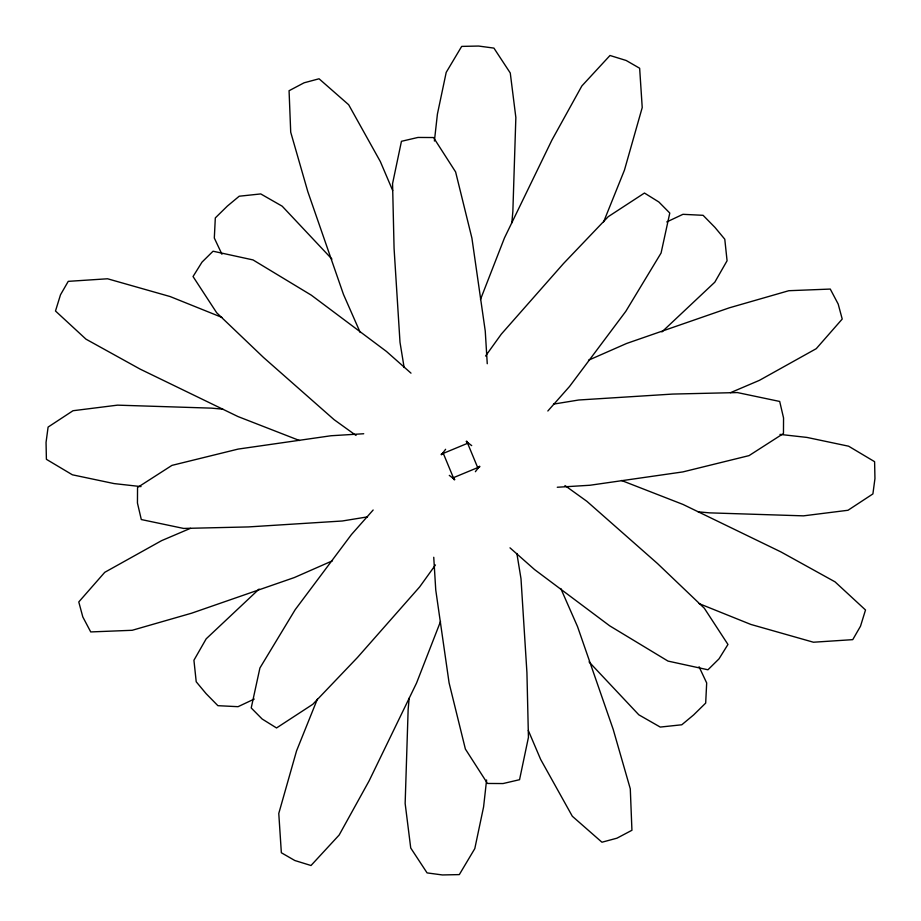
<?xml version="1.0" encoding="UTF-8"?>
<svg xmlns="http://www.w3.org/2000/svg" width="921" height="921" viewBox="0 0 921 921"><rect width="100%" height="100%" fill="white"/><g stroke="black" fill="none" stroke-linecap="round" stroke-linejoin="round"><path stroke-width="1.38" d="M409.166 698.176L408.141 709.538L405.148 803.492L410.731 847.999L427.079 872.901L442.402 874.95L459.314 874.605L474.799 848.621L483.583 806.923L486.599 779.96M511.834 222.824L512.859 211.462L515.852 117.508L510.269 73.001L493.921 48.099L478.598 46.05L461.686 46.395L446.201 72.379L437.417 114.077L434.401 141.04M480.474 299.509L504.466 237.929L551.898 140.107L581.842 85.975L609.99 55.49L626.188 60.487L639.646 68.246L642.225 107.55L624.438 170.155L603.646 221.823M440.526 621.491L416.534 683.071L369.102 780.893L339.158 835.025L311.01 865.51L294.812 860.513L281.354 852.754L278.775 813.45L296.562 750.845L317.354 699.177M485.551 356.036L501.323 334.116L563.525 263.521L608.251 216.665L644.458 193.042L658.86 201.998L669.786 213.05L661.082 253.01L625.82 311.321L569.546 386.463L547.845 410.996M435.449 564.964L419.677 586.884L357.475 657.479L312.749 704.335L276.542 727.958L262.14 719.002L251.214 707.95L259.918 667.99L295.18 609.679L351.454 534.537L373.155 510.004M441.389 454.824L445.626 449.298M475.374 471.702L479.611 466.176M259.089 589.06L206.189 638.817L193.928 660.253L196.219 681.782L206.074 693.628L217.909 705.682L238.044 706.683L254.254 699.051M661.911 331.94L714.811 282.183L727.072 260.747L724.781 239.218L714.926 227.372L703.091 215.318L682.956 214.317L666.746 221.949M588.507 360.215L626.648 343.452L729.363 307.81L788.813 290.714L830.27 289.067L838.191 304.057L842.22 319.057L816.259 348.668L759.411 380.35L730.503 392.668M332.493 560.785L294.352 577.548L191.637 613.19L132.187 630.286L90.73 631.933L82.809 616.943L78.78 601.943L104.741 572.332L161.589 540.65L190.497 528.332M441.159 454.26L468.167 443.07M452.833 477.93L479.841 466.74M553.486 404.123L578.733 400.002L672.641 394.073L737.387 392.565L779.696 401.452L783.552 417.973L783.46 433.515L749.049 455.619L682.887 471.909L589.958 485.252L557.274 487.255M367.514 516.877L342.267 520.998L248.359 526.927L183.613 528.435L141.304 519.548L137.448 503.027L137.54 487.485L171.951 465.381L238.113 449.091L331.042 435.748L363.726 433.745M222.824 409.166L211.462 408.141L117.508 405.148L73.001 410.731L48.099 427.079L46.05 442.402L46.395 459.314L72.379 474.799L114.077 483.583L141.04 486.599M698.176 511.834L709.538 512.859L803.492 515.852L847.999 510.269L872.901 493.921L874.95 478.598L874.605 461.686L848.621 446.201L806.923 437.417L779.96 434.401M621.491 480.474L683.071 504.466L780.893 551.898L835.025 581.842L865.51 609.99L860.513 626.188L852.754 639.646L813.45 642.225L750.845 624.438L699.177 603.646M299.509 440.526L237.929 416.534L140.107 369.102L85.975 339.158L55.49 311.01L60.487 294.812L68.246 281.354L107.55 278.775L170.155 296.562L221.823 317.354M564.964 485.551L586.884 501.323L657.479 563.525L704.335 608.251L727.958 644.458L719.002 658.86L707.95 669.786L667.99 661.082L609.679 625.82L534.537 569.546L510.004 547.845M356.036 435.449L334.116 419.677L263.521 357.475L216.665 312.749L193.042 276.542L201.998 262.14L213.05 251.214L253.01 259.918L311.321 295.18L386.463 351.454L410.996 373.155M466.176 441.389L471.702 445.626M449.298 475.374L454.824 479.611M331.94 259.089L282.183 206.189L260.747 193.928L239.218 196.219L227.372 206.074L215.318 217.909L214.317 238.044L221.949 254.254M589.06 661.911L638.817 714.811L660.253 727.072L681.782 724.781L693.628 714.926L705.682 703.091L706.683 682.956L699.051 666.746M560.785 588.507L577.548 626.648L613.19 729.363L630.286 788.813L631.933 830.27L616.943 838.191L601.943 842.22L572.332 816.259L540.65 759.411L528.332 730.503M360.215 332.493L343.452 294.352L307.81 191.637L290.714 132.187L289.067 90.73L304.057 82.809L319.057 78.78L348.668 104.741L380.35 161.589L392.668 190.497M466.74 441.159L477.93 468.167M443.07 452.833L454.26 479.841M516.877 553.486L520.998 578.733L526.927 672.641L528.435 737.387L519.548 779.696L503.027 783.552L487.485 783.46L465.381 749.049L449.091 682.887L435.748 589.958L433.745 557.274M404.123 367.514L400.002 342.267L394.073 248.359L392.565 183.613L401.452 141.304L417.973 137.448L433.515 137.54L455.619 171.951L471.909 238.113L485.252 331.042L487.255 363.726"/></g></svg>
